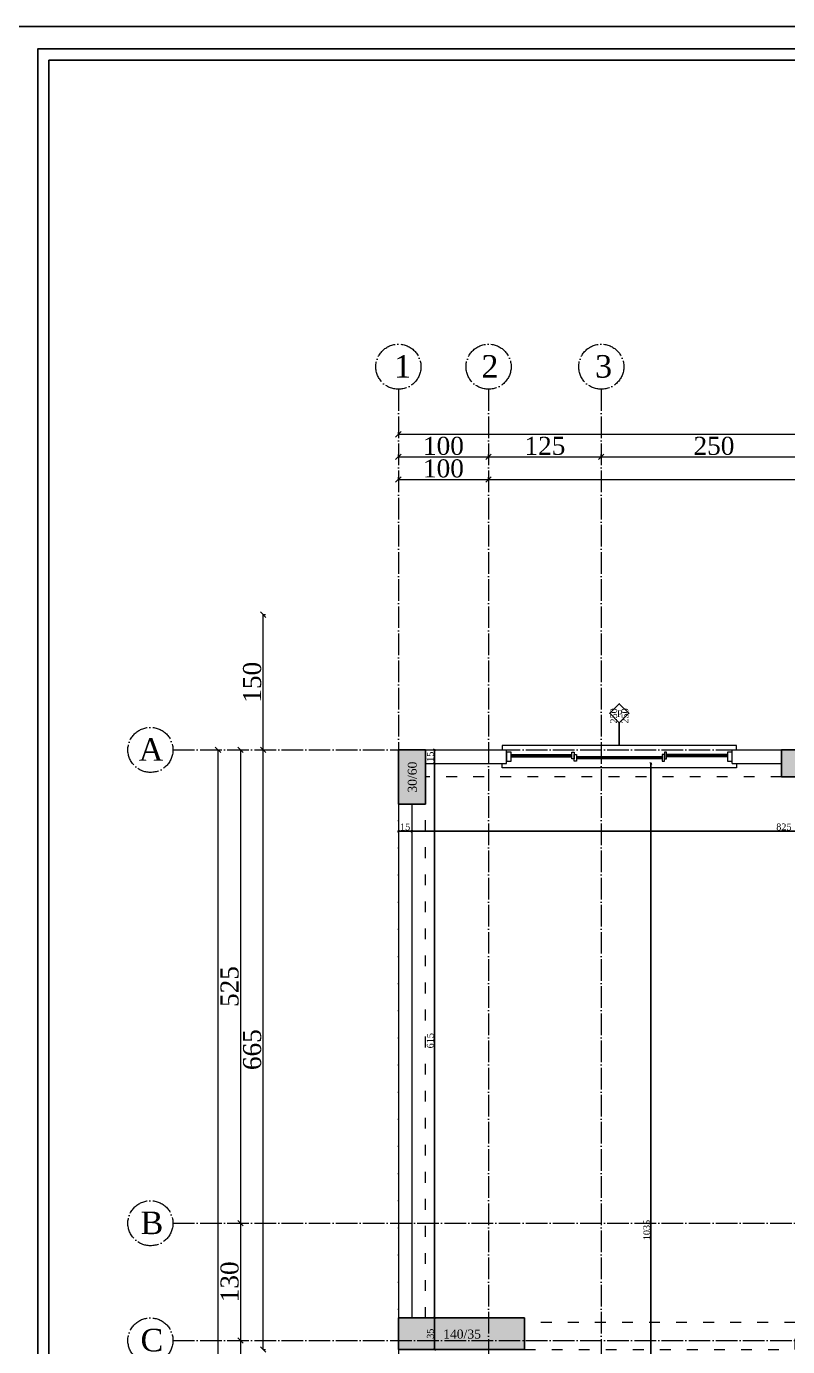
# Model space of a CAD drawing. Header units: metres. Extents: x -5196 to 34307, y 7076 to 19260.
# Drawn here: x 10045 to 10889, y 10710 to 12174 of the extents above; entities that cross this region are included whole.
import ezdxf

# ---------------------------------------------------------------- set-up
doc = ezdxf.new("R2010")
doc.units = ezdxf.units.M
doc.linetypes.add('ACAD_ISO03W100', pattern=[30, 12, -18])
doc.linetypes.add('ACAD_ISO04W100', pattern=[30, 24, -3, 0, -3])
doc.layers.add('YLZ-AKS', color=7, linetype='ACAD_ISO04W100', lineweight=5, true_color=0x2e2f36)
doc.layers.add('YLZ-TARAMA', color=7, linetype='Continuous', lineweight=5, true_color=0x686d6c)
for name, color, linetype, lineweight in [('YLZ-DUVAR', 151, 'Continuous', 20), ('YLZ-PENCERE', 231, 'Continuous', 5), ('YLZ-TEFRİŞ', 191, 'Continuous', 20), ('YLZ-ÖLÇÜ', 251, 'Continuous', 5)]:
    doc.layers.add(name, color=color, linetype=linetype, lineweight=lineweight)
doc.layers.add('YLZ-KİRİŞ', color=123, linetype='ACAD_ISO03W100', lineweight=5, transparency=0.5)
for name, color, linetype in [('YLZ-KOLON', 191, 'Continuous'), ('YLZ-PAFTA', 165, 'Continuous'), ('YLZ-YAZI', 113, 'Continuous')]:
    doc.layers.add(name, color=color, linetype=linetype)
doc.styles.add('ARIAL', font='times.ttf')
doc.dimstyles.new('YLZ - Dış Ölçü', dxfattribs={"dimscale": 2, "dimtxt": 10, "dimasz": 3, "dimexe": 1.25, "dimexo": 1, "dimgap": 1, "dimtad": 1, "dimdec": 1, "dimrnd": 0.5, "dimtxsty": 'ARIAL', "dimblk": 'OBLIQUE', "dimcen": 1, "dimclrd": 250, "dimclre": 250, "dimclrt": 150, "dimadec": 0, "dimazin": 0, "dimtfac": 1, "dimtdec": 1, "dimtmove": 1, "dimatfit": 3, "dimldrblk": 'OBLIQUE', "dimfxl": 0, "dimarcsym": 0})
doc.dimstyles.new('YLZ - İç Ölçü', dxfattribs={"dimscale": 0.75, "dimtxt": 10, "dimasz": 3, "dimexe": 1.25, "dimexo": 1, "dimgap": 1, "dimtad": 1, "dimdec": 1, "dimrnd": 0.5, "dimtxsty": 'ARIAL', "dimblk": 'OBLIQUE', "dimcen": 1, "dimclrd": 256, "dimclre": 256, "dimclrt": 125, "dimadec": 0, "dimazin": 0, "dimtfac": 1, "dimtdec": 1, "dimtmove": 1, "dimatfit": 3, "dimldrblk": 'OBLIQUE', "dimfxl": 0, "dimarcsym": 0})

# ---------------------------------------------------------------- blocks, each defined once
blk = doc.blocks.new('Aks')
at = {"layer": 'YLZ-AKS'}
for p, q in [((479095.8, 4514594.6), (479095.8, 4512399.6)), ((479195.8, 4514594.6), (479195.8, 4512399.6)), ((479320.8, 4514594.6), (479320.8, 4512399.6)), ((478845.8, 4514194.6), (480300.8, 4514194.6)), ((478845.8, 4513669.6), (480300.8, 4513669.6)), ((478845.8, 4513539.6), (480300.8, 4513539.6))]:
    blk.add_line(p, q, dxfattribs=at)
for centre in [(479095.8, 4514619.6), (479195.8, 4514619.6), (479320.8, 4514619.6), (478820.8, 4514194.6), (478820.8, 4513669.6), (478820.8, 4513539.6)]:
    blk.add_circle(centre, 25, dxfattribs=at)
at = {"layer": 'YLZ-YAZI', "char_height": 25, "attachment_point": 1, "style": 'ARIAL'}
for s, insert in [('\\pi10.94691;1', (479080.1, 4514632.5)), ('\\pi7.69349;2', (479180.1, 4514632.5)), ('\\pi8.81101;3', (479305.1, 4514632.5)), ('\\pi2.78181;A', (478805.1, 4514207.5)), ('\\pi4.7645;B', (478805.1, 4513682.5)), ('\\pi4.75549;C', (478805.1, 4513552.5))]:
    blk.add_mtext_dynamic_manual_height_columns(s, width=31.519, gutter_width=12.5, heights=[8.55], dxfattribs=dict(at, insert=insert))
blk = doc.blocks.new('2. B.K. Kolon Plan')
at = {"layer": 'YLZ-TARAMA'}
h = blk.add_hatch(dxfattribs=at)
h.set_pattern_fill('ANSI33', color=256, angle=-90)
h.set_pattern_definition([(315, (-464579.172, -4496445.85), (4.4901280605, 4.4901280605), []), (315, (-464579.172, -4496450.34), (4.4901280605, 4.4901280605), [3.175, -1.5875])])
h.paths.add_polyline_path([(10668.2, 8741.9), (10638.2, 8741.9), (10638.2, 8681.9), (10668.2, 8681.9)])
h.paths.add_polyline_path([(11123.2, 8741.9), (11063.2, 8741.9), (11063.2, 8711.9), (11123.2, 8711.9)])
h.paths.add_polyline_path([(11493.2, 8741.9), (11463.2, 8741.9), (11463.2, 8716.9), (11463.2, 8681.9), (11493.2, 8681.9)])
h.paths.add_polyline_path([(10778.2, 8111.9), (10638.2, 8111.9), (10638.2, 8076.9), (10778.2, 8076.9)])
h.paths.add_polyline_path([(11118.2, 8086.9), (11118.2, 8114.4), (11078.2, 8114.4), (11078.2, 8076.9), (11078.2, 8054.4), (11118.2, 8054.4)])
h.paths.add_polyline_path([(11593.2, 8106.9), (11453.2, 8106.9), (11453.2, 8071.9), (11593.2, 8071.9)])
h.paths.add_polyline_path([(10898.2, 7481.9), (10738.2, 7481.9), (10738.2, 7451.9), (10898.2, 7451.9)])
h.paths.add_polyline_path([(11118.2, 7491.9), (11078.2, 7491.9), (11078.2, 7441.9), (11118.2, 7441.9)])
h.paths.add_polyline_path([(11593.2, 7511.9), (11563.2, 7511.9), (11563.2, 7451.9), (11593.2, 7451.9)])
h.paths.add_polyline_path([(10893.2, 7256.9), (10863.2, 7256.9), (10863.2, 7196.9), (10893.2, 7196.9), (10893.2, 7226.9)])
h.paths.add_polyline_path([(11113.2, 7256.9), (11083.2, 7256.9), (11083.2, 7196.9), (11113.2, 7196.9)])
h.paths.add_polyline_path([(11593.2, 7226.9), (11563.2, 7226.9), (11533.2, 7226.9), (11533.2, 7196.9), (11593.2, 7196.9)])
at = {"layer": 'YLZ-KİRİŞ'}
for points in [[(11063.2, 8711.9), (10668.2, 8711.9), (10668.2, 8741.9), (11063.2, 8741.9)], [(10668.2, 8681.9), (10638.2, 8681.9), (10638.2, 8111.9), (10668.2, 8111.9)], [(10778.2, 8076.9), (11078.2, 8076.9), (11078.2, 8106.9), (10778.2, 8106.9)]]:
    blk.add_lwpolyline(points, close=True, dxfattribs=at)
at = {"layer": 'YLZ-KOLON'}
for points in [[(10638.2, 8741.9), (10638.2, 8681.9), (10668.2, 8681.9), (10668.2, 8741.9)], [(11123.2, 8741.9), (11063.2, 8741.9), (11063.2, 8711.9), (11123.2, 8711.9)], [(10778.2, 8111.9), (10638.2, 8111.9), (10638.2, 8076.9), (10778.2, 8076.9)]]:
    blk.add_lwpolyline(points, close=True, dxfattribs=at)
at = {"layer": 'YLZ-YAZI', "insert": (10648.6, 8667.5), "char_height": 10, "attachment_point": 1, "rotation": 90, "style": 'ARIAL'}
blk.add_mtext_dynamic_manual_height_columns('\\pi27.0082;30/60', width=86.525, gutter_width=12.5, heights=[18.5], dxfattribs=at)
at = {"layer": 'YLZ-YAZI', "insert": (10663.7, 8099), "char_height": 10, "attachment_point": 1, "style": 'ARIAL'}
blk.add_mtext_dynamic_manual_height_columns('\\pi24.10626;140/35', width=86.525, gutter_width=12.5, heights=[18.5], dxfattribs=at)
blk = doc.blocks.new('_Oblique')
at = {"color": 0, "linetype": 'ByBlock', "lineweight": -2}
blk.add_line((-0.5, -0.5), (0.5, 0.5), dxfattribs=at)
blk = doc.blocks.new('*D6072')
at = {"layer": 'Defpoints', "color": 0, "transparency": 16777216}
for p in [(482190, 4517160.7), (483145, 4517160.7), (483145, 4517160.7)]:
    blk.add_point(p, dxfattribs=at)
at = {"layer": 'YLZ-ÖLÇÜ', "color": 250, "lineweight": -2, "transparency": 16777216}
for p, q in [((482190, 4517160.7), (482190, 4517163.2)), ((483145, 4517160.7), (483145, 4517163.2)), ((482190, 4517160.7), (483145, 4517160.7))]:
    blk.add_line(p, q, dxfattribs=at)
at = {"layer": 'YLZ-ÖLÇÜ', "color": 250, "lineweight": -2, "transparency": 16777216, "xscale": 6, "yscale": 6, "zscale": 6, "rotation": 180}
blk.add_blockref('_Oblique', (482190, 4517160.7), dxfattribs=at)
at = {"layer": 'YLZ-ÖLÇÜ', "color": 250, "lineweight": -2, "transparency": 16777216, "xscale": 6, "yscale": 6, "zscale": 6}
blk.add_blockref('_Oblique', (483145, 4517160.7), dxfattribs=at)
at = {"layer": 'YLZ-ÖLÇÜ', "color": 150, "transparency": 16777216, "insert": (482667.5, 4517172.9), "char_height": 20, "attachment_point": 5, "style": 'ARIAL'}
blk.add_mtext('955', dxfattribs=at)
blk = doc.blocks.new('*D6073')
at = {"layer": 'Defpoints', "color": 0, "transparency": 16777216}
for p in [(482015, 4516285.7), (482015, 4516155.7), (482015, 4516155.7)]:
    blk.add_point(p, dxfattribs=at)
at = {"layer": 'YLZ-ÖLÇÜ', "color": 250, "lineweight": -2, "transparency": 16777216}
for p, q in [((482015, 4516285.7), (482017.5, 4516285.7)), ((482015, 4516285.7), (482015, 4516155.7)), ((482015, 4516155.7), (482017.5, 4516155.7))]:
    blk.add_line(p, q, dxfattribs=at)
at = {"layer": 'YLZ-ÖLÇÜ', "color": 250, "lineweight": -2, "transparency": 16777216, "xscale": 6, "yscale": 6, "zscale": 6}
for p, rotation in [((482015, 4516285.7), 90), ((482015, 4516155.7), 270)]:
    blk.add_blockref('_Oblique', p, dxfattribs=dict(at, rotation=rotation))
at = {"layer": 'YLZ-ÖLÇÜ', "color": 150, "transparency": 16777216, "insert": (482002.9, 4516220.7), "char_height": 20, "attachment_point": 5, "rotation": 90, "style": 'ARIAL'}
blk.add_mtext('130', dxfattribs=at)
blk = doc.blocks.new('*D6074')
at = {"layer": 'Defpoints', "color": 0, "transparency": 16777216}
for p in [(482015, 4516155.7), (482015, 4515520.7), (482015, 4515520.7)]:
    blk.add_point(p, dxfattribs=at)
at = {"layer": 'YLZ-ÖLÇÜ', "color": 250, "lineweight": -2, "transparency": 16777216}
for p, q in [((482015, 4516155.7), (482017.5, 4516155.7)), ((482015, 4516155.7), (482015, 4515520.7)), ((482015, 4515520.7), (482017.5, 4515520.7))]:
    blk.add_line(p, q, dxfattribs=at)
at = {"layer": 'YLZ-ÖLÇÜ', "color": 250, "lineweight": -2, "transparency": 16777216, "xscale": 6, "yscale": 6, "zscale": 6}
for p, rotation in [((482015, 4516155.7), 90), ((482015, 4515520.7), 270)]:
    blk.add_blockref('_Oblique', p, dxfattribs=dict(at, rotation=rotation))
at = {"layer": 'YLZ-ÖLÇÜ', "color": 150, "transparency": 16777216, "insert": (482002.9, 4515838.2), "char_height": 20, "attachment_point": 5, "rotation": 90, "style": 'ARIAL'}
blk.add_mtext('635', dxfattribs=at)
blk = doc.blocks.new('*D6079')
at = {"layer": 'Defpoints', "color": 0, "transparency": 16777216}
for p in [(482190, 4517110.7), (482290, 4517110.7), (482290, 4517110.7)]:
    blk.add_point(p, dxfattribs=at)
at = {"layer": 'YLZ-ÖLÇÜ', "color": 250, "lineweight": -2, "transparency": 16777216}
for p, q in [((482190, 4517110.7), (482190, 4517113.2)), ((482190, 4517110.7), (482290, 4517110.7)), ((482290, 4517110.7), (482290, 4517113.2))]:
    blk.add_line(p, q, dxfattribs=at)
at = {"layer": 'YLZ-ÖLÇÜ', "color": 250, "lineweight": -2, "transparency": 16777216, "xscale": 6, "yscale": 6, "zscale": 6, "rotation": 180}
blk.add_blockref('_Oblique', (482190, 4517110.7), dxfattribs=at)
at = {"layer": 'YLZ-ÖLÇÜ', "color": 250, "lineweight": -2, "transparency": 16777216, "xscale": 6, "yscale": 6, "zscale": 6}
blk.add_blockref('_Oblique', (482290, 4517110.7), dxfattribs=at)
at = {"layer": 'YLZ-ÖLÇÜ', "color": 150, "transparency": 16777216, "insert": (482240, 4517122.8), "char_height": 20, "attachment_point": 5, "style": 'ARIAL'}
blk.add_mtext('100', dxfattribs=at)
blk = doc.blocks.new('*D6080')
at = {"layer": 'Defpoints', "color": 0, "transparency": 16777216}
for p in [(482290, 4517110.7), (483020, 4517110.7), (483020, 4517110.7)]:
    blk.add_point(p, dxfattribs=at)
at = {"layer": 'YLZ-ÖLÇÜ', "color": 250, "lineweight": -2, "transparency": 16777216}
for p, q in [((482290, 4517110.7), (482290, 4517113.2)), ((482290, 4517110.7), (483020, 4517110.7)), ((483020, 4517110.7), (483020, 4517113.2))]:
    blk.add_line(p, q, dxfattribs=at)
at = {"layer": 'YLZ-ÖLÇÜ', "color": 250, "lineweight": -2, "transparency": 16777216, "xscale": 6, "yscale": 6, "zscale": 6, "rotation": 180}
blk.add_blockref('_Oblique', (482290, 4517110.7), dxfattribs=at)
at = {"layer": 'YLZ-ÖLÇÜ', "color": 250, "lineweight": -2, "transparency": 16777216, "xscale": 6, "yscale": 6, "zscale": 6}
blk.add_blockref('_Oblique', (483020, 4517110.7), dxfattribs=at)
at = {"layer": 'YLZ-ÖLÇÜ', "color": 150, "transparency": 16777216, "insert": (482655, 4517122.9), "char_height": 20, "attachment_point": 5, "style": 'ARIAL'}
blk.add_mtext('730', dxfattribs=at)
blk = doc.blocks.new('*D6083')
at = {"layer": 'Defpoints', "color": 0, "transparency": 16777216}
for p in [(482190, 4517135.7), (482290, 4517135.7), (482290, 4517135.7)]:
    blk.add_point(p, dxfattribs=at)
at = {"layer": 'YLZ-ÖLÇÜ', "color": 250, "lineweight": -2, "transparency": 16777216}
for p, q in [((482190, 4517135.7), (482190, 4517138.2)), ((482190, 4517135.7), (482290, 4517135.7)), ((482290, 4517135.7), (482290, 4517138.2))]:
    blk.add_line(p, q, dxfattribs=at)
at = {"layer": 'YLZ-ÖLÇÜ', "color": 250, "lineweight": -2, "transparency": 16777216, "xscale": 6, "yscale": 6, "zscale": 6, "rotation": 180}
blk.add_blockref('_Oblique', (482190, 4517135.7), dxfattribs=at)
at = {"layer": 'YLZ-ÖLÇÜ', "color": 250, "lineweight": -2, "transparency": 16777216, "xscale": 6, "yscale": 6, "zscale": 6}
blk.add_blockref('_Oblique', (482290, 4517135.7), dxfattribs=at)
at = {"layer": 'YLZ-ÖLÇÜ', "color": 150, "transparency": 16777216, "insert": (482240, 4517147.8), "char_height": 20, "attachment_point": 5, "style": 'ARIAL'}
blk.add_mtext('100', dxfattribs=at)
blk = doc.blocks.new('*D6084')
at = {"layer": 'Defpoints', "color": 0, "transparency": 16777216}
for p in [(482290, 4517135.7), (482415, 4517135.7), (482415, 4517135.7)]:
    blk.add_point(p, dxfattribs=at)
at = {"layer": 'YLZ-ÖLÇÜ', "color": 250, "lineweight": -2, "transparency": 16777216}
for p, q in [((482290, 4517135.7), (482290, 4517138.2)), ((482290, 4517135.7), (482415, 4517135.7)), ((482415, 4517135.7), (482415, 4517138.2))]:
    blk.add_line(p, q, dxfattribs=at)
at = {"layer": 'YLZ-ÖLÇÜ', "color": 250, "lineweight": -2, "transparency": 16777216, "xscale": 6, "yscale": 6, "zscale": 6, "rotation": 180}
blk.add_blockref('_Oblique', (482290, 4517135.7), dxfattribs=at)
at = {"layer": 'YLZ-ÖLÇÜ', "color": 250, "lineweight": -2, "transparency": 16777216, "xscale": 6, "yscale": 6, "zscale": 6}
blk.add_blockref('_Oblique', (482415, 4517135.7), dxfattribs=at)
at = {"layer": 'YLZ-ÖLÇÜ', "color": 150, "transparency": 16777216, "insert": (482352.5, 4517147.8), "char_height": 20, "attachment_point": 5, "style": 'ARIAL'}
blk.add_mtext('125', dxfattribs=at)
blk = doc.blocks.new('*D6085')
at = {"layer": 'Defpoints', "color": 0, "transparency": 16777216}
for p in [(482415, 4517135.7), (482665, 4517135.7), (482665, 4517135.7)]:
    blk.add_point(p, dxfattribs=at)
at = {"layer": 'YLZ-ÖLÇÜ', "color": 250, "lineweight": -2, "transparency": 16777216}
for p, q in [((482415, 4517135.7), (482415, 4517138.2)), ((482415, 4517135.7), (482665, 4517135.7)), ((482665, 4517135.7), (482665, 4517138.2))]:
    blk.add_line(p, q, dxfattribs=at)
at = {"layer": 'YLZ-ÖLÇÜ', "color": 250, "lineweight": -2, "transparency": 16777216, "xscale": 6, "yscale": 6, "zscale": 6, "rotation": 180}
blk.add_blockref('_Oblique', (482415, 4517135.7), dxfattribs=at)
at = {"layer": 'YLZ-ÖLÇÜ', "color": 250, "lineweight": -2, "transparency": 16777216, "xscale": 6, "yscale": 6, "zscale": 6}
blk.add_blockref('_Oblique', (482665, 4517135.7), dxfattribs=at)
at = {"layer": 'YLZ-ÖLÇÜ', "color": 150, "transparency": 16777216, "insert": (482540, 4517147.8), "char_height": 20, "attachment_point": 5, "style": 'ARIAL'}
blk.add_mtext('250', dxfattribs=at)
blk = doc.blocks.new('*D6087')
at = {"layer": 'Defpoints', "color": 0, "transparency": 16777216}
for p in [(482040, 4516810.7), (482040, 4516810.7), (482040, 4516145.7)]:
    blk.add_point(p, dxfattribs=at)
at = {"layer": 'YLZ-ÖLÇÜ', "color": 250, "lineweight": -2, "transparency": 16777216}
for p, q in [((482040, 4516810.7), (482042.5, 4516810.7)), ((482040, 4516145.7), (482040, 4516810.7)), ((482040, 4516145.7), (482042.5, 4516145.7))]:
    blk.add_line(p, q, dxfattribs=at)
at = {"layer": 'YLZ-ÖLÇÜ', "color": 250, "lineweight": -2, "transparency": 16777216, "xscale": 6, "yscale": 6, "zscale": 6}
for p, rotation in [((482040, 4516810.7), 90), ((482040, 4516145.7), 270)]:
    blk.add_blockref('_Oblique', p, dxfattribs=dict(at, rotation=rotation))
at = {"layer": 'YLZ-ÖLÇÜ', "color": 150, "transparency": 16777216, "insert": (482027.9, 4516478.2), "char_height": 20, "attachment_point": 5, "rotation": 90, "style": 'ARIAL'}
blk.add_mtext('665', dxfattribs=at)
blk = doc.blocks.new('*D6088')
at = {"layer": 'Defpoints', "color": 0, "transparency": 16777216}
for p in [(482040, 4516960.7), (482040, 4516960.7), (482040, 4516810.7)]:
    blk.add_point(p, dxfattribs=at)
at = {"layer": 'YLZ-ÖLÇÜ', "color": 250, "lineweight": -2, "transparency": 16777216}
for p, q in [((482040, 4516960.7), (482042.5, 4516960.7)), ((482040, 4516810.7), (482040, 4516960.7)), ((482040, 4516810.7), (482042.5, 4516810.7))]:
    blk.add_line(p, q, dxfattribs=at)
at = {"layer": 'YLZ-ÖLÇÜ', "color": 250, "lineweight": -2, "transparency": 16777216, "xscale": 6, "yscale": 6, "zscale": 6}
for p, rotation in [((482040, 4516960.7), 90), ((482040, 4516810.7), 270)]:
    blk.add_blockref('_Oblique', p, dxfattribs=dict(at, rotation=rotation))
at = {"layer": 'YLZ-ÖLÇÜ', "color": 150, "transparency": 16777216, "insert": (482027.9, 4516885.7), "char_height": 20, "attachment_point": 5, "rotation": 90, "style": 'ARIAL'}
blk.add_mtext('150', dxfattribs=at)
blk = doc.blocks.new('*D6089')
at = {"layer": 'Defpoints', "color": 0, "transparency": 16777216}
for p in [(481990, 4516810.7), (481990, 4516810.7), (481990, 4515265.7)]:
    blk.add_point(p, dxfattribs=at)
at = {"layer": 'YLZ-ÖLÇÜ', "color": 250, "lineweight": -2, "transparency": 16777216}
for p, q in [((481990, 4516810.7), (481992.5, 4516810.7)), ((481990, 4515265.7), (481990, 4516810.7)), ((481990, 4515265.7), (481992.5, 4515265.7))]:
    blk.add_line(p, q, dxfattribs=at)
at = {"layer": 'YLZ-ÖLÇÜ', "color": 250, "lineweight": -2, "transparency": 16777216, "xscale": 6, "yscale": 6, "zscale": 6}
for p, rotation in [((481990, 4516810.7), 90), ((481990, 4515265.7), 270)]:
    blk.add_blockref('_Oblique', p, dxfattribs=dict(at, rotation=rotation))
at = {"layer": 'YLZ-ÖLÇÜ', "color": 150, "transparency": 16777216, "insert": (481977.9, 4516038.2), "char_height": 20, "attachment_point": 5, "rotation": 90, "style": 'ARIAL'}
blk.add_mtext('1545', dxfattribs=at)
blk = doc.blocks.new('*D6090')
at = {"layer": 'Defpoints', "color": 0, "transparency": 16777216}
for p in [(482015, 4516810.7), (482015, 4516285.7), (482015, 4516285.7)]:
    blk.add_point(p, dxfattribs=at)
at = {"layer": 'YLZ-ÖLÇÜ', "color": 250, "lineweight": -2, "transparency": 16777216}
for p, q in [((482015, 4516810.7), (482017.5, 4516810.7)), ((482015, 4516810.7), (482015, 4516285.7)), ((482015, 4516285.7), (482017.5, 4516285.7))]:
    blk.add_line(p, q, dxfattribs=at)
at = {"layer": 'YLZ-ÖLÇÜ', "color": 250, "lineweight": -2, "transparency": 16777216, "xscale": 6, "yscale": 6, "zscale": 6}
for p, rotation in [((482015, 4516810.7), 90), ((482015, 4516285.7), 270)]:
    blk.add_blockref('_Oblique', p, dxfattribs=dict(at, rotation=rotation))
at = {"layer": 'YLZ-ÖLÇÜ', "color": 150, "transparency": 16777216, "insert": (482002.9, 4516548.2), "char_height": 20, "attachment_point": 5, "rotation": 90, "style": 'ARIAL'}
blk.add_mtext('525', dxfattribs=at)
blk = doc.blocks.new('*D6186')
at = {"layer": 'Defpoints', "color": 0, "transparency": 16777216}
for p in [(10457.1, 11281.3), (10472.1, 11281.3), (10472.1, 11281.3)]:
    blk.add_point(p, dxfattribs=at)
at = {"layer": 'YLZ-ÖLÇÜ', "color": 251, "lineweight": -2, "transparency": 16777216}
for p, q in [((10457.1, 11281.3), (10457.1, 11282.3)), ((10457.1, 11281.3), (10472.1, 11281.3)), ((10472.1, 11281.3), (10472.1, 11282.3))]:
    blk.add_line(p, q, dxfattribs=at)
at = {"layer": 'YLZ-ÖLÇÜ', "color": 251, "lineweight": -2, "transparency": 16777216, "xscale": 2.25, "yscale": 2.25, "zscale": 2.25, "rotation": 180}
blk.add_blockref('_Oblique', (10457.1, 11281.3), dxfattribs=at)
at = {"layer": 'YLZ-ÖLÇÜ', "color": 251, "lineweight": -2, "transparency": 16777216, "xscale": 2.25, "yscale": 2.25, "zscale": 2.25}
blk.add_blockref('_Oblique', (10472.1, 11281.3), dxfattribs=at)
at = {"layer": 'YLZ-ÖLÇÜ', "color": 125, "transparency": 16777216, "insert": (10464.6, 11285.9), "char_height": 7.5, "attachment_point": 5, "style": 'ARIAL'}
blk.add_mtext('15', dxfattribs=at)
blk = doc.blocks.new('*D6222')
at = {"layer": 'Defpoints', "color": 0, "transparency": 16777216}
for p in [(10497.1, 10741.3), (10497.1, 10741.3), (10497.1, 10706.3)]:
    blk.add_point(p, dxfattribs=at)
at = {"layer": 'YLZ-ÖLÇÜ', "color": 251, "lineweight": -2, "transparency": 16777216}
for p, q in [((10497.1, 10741.3), (10498, 10741.3)), ((10497.1, 10706.3), (10497.1, 10741.3)), ((10497.1, 10706.3), (10498, 10706.3))]:
    blk.add_line(p, q, dxfattribs=at)
at = {"layer": 'YLZ-ÖLÇÜ', "color": 251, "lineweight": -2, "transparency": 16777216, "xscale": 2.25, "yscale": 2.25, "zscale": 2.25}
for p, rotation in [((10497.1, 10741.3), 90), ((10497.1, 10706.3), 270)]:
    blk.add_blockref('_Oblique', p, dxfattribs=dict(at, rotation=rotation))
at = {"layer": 'YLZ-ÖLÇÜ', "color": 125, "transparency": 16777216, "insert": (10492.5, 10723.8), "char_height": 7.5, "attachment_point": 5, "rotation": 90, "style": 'ARIAL'}
blk.add_mtext('35', dxfattribs=at)
blk = doc.blocks.new('*D6223')
at = {"layer": 'Defpoints', "color": 0, "transparency": 16777216}
for p in [(10497.1, 11356.3), (10497.1, 11356.3), (10497.1, 10741.3)]:
    blk.add_point(p, dxfattribs=at)
at = {"layer": 'YLZ-ÖLÇÜ', "color": 251, "lineweight": -2, "transparency": 16777216}
for p, q in [((10497.1, 11356.3), (10498, 11356.3)), ((10497.1, 10741.3), (10497.1, 11356.3)), ((10497.1, 10741.3), (10498, 10741.3))]:
    blk.add_line(p, q, dxfattribs=at)
at = {"layer": 'YLZ-ÖLÇÜ', "color": 251, "lineweight": -2, "transparency": 16777216, "xscale": 2.25, "yscale": 2.25, "zscale": 2.25}
for p, rotation in [((10497.1, 11356.3), 90), ((10497.1, 10741.3), 270)]:
    blk.add_blockref('_Oblique', p, dxfattribs=dict(at, rotation=rotation))
at = {"layer": 'YLZ-ÖLÇÜ', "color": 125, "transparency": 16777216, "insert": (10492.5, 11048.8), "char_height": 7.5, "attachment_point": 5, "rotation": 90, "style": 'ARIAL'}
blk.add_mtext('615', dxfattribs=at)
blk = doc.blocks.new('*D6216')
at = {"layer": 'Defpoints', "color": 0, "transparency": 16777216}
for p in [(10737.1, 11356.3), (10737.1, 11356.3), (10737.1, 10321.3)]:
    blk.add_point(p, dxfattribs=at)
at = {"layer": 'YLZ-ÖLÇÜ', "color": 251, "lineweight": -2, "transparency": 16777216}
for p, q in [((10737.1, 11356.3), (10738, 11356.3)), ((10737.1, 10321.3), (10737.1, 11356.3)), ((10737.1, 10321.3), (10738, 10321.3))]:
    blk.add_line(p, q, dxfattribs=at)
at = {"layer": 'YLZ-ÖLÇÜ', "color": 251, "lineweight": -2, "transparency": 16777216, "xscale": 2.25, "yscale": 2.25, "zscale": 2.25}
for p, rotation in [((10737.1, 11356.3), 90), ((10737.1, 10321.3), 270)]:
    blk.add_blockref('_Oblique', p, dxfattribs=dict(at, rotation=rotation))
at = {"layer": 'YLZ-ÖLÇÜ', "color": 125, "transparency": 16777216, "insert": (10732.5, 10838.8), "char_height": 7.5, "attachment_point": 5, "rotation": 90, "style": 'ARIAL'}
blk.add_mtext('1035', dxfattribs=at)
blk = doc.blocks.new('*D6224')
at = {"layer": 'Defpoints', "color": 0, "transparency": 16777216}
for p in [(10497.1, 11371.3), (10497.1, 11371.3), (10497.1, 11356.3)]:
    blk.add_point(p, dxfattribs=at)
at = {"layer": 'YLZ-ÖLÇÜ', "color": 251, "lineweight": -2, "transparency": 16777216}
for p, q in [((10497.1, 11371.3), (10498, 11371.3)), ((10497.1, 11356.3), (10497.1, 11371.3)), ((10497.1, 11356.3), (10498, 11356.3))]:
    blk.add_line(p, q, dxfattribs=at)
at = {"layer": 'YLZ-ÖLÇÜ', "color": 251, "lineweight": -2, "transparency": 16777216, "xscale": 2.25, "yscale": 2.25, "zscale": 2.25}
for p, rotation in [((10497.1, 11371.3), 90), ((10497.1, 11356.3), 270)]:
    blk.add_blockref('_Oblique', p, dxfattribs=dict(at, rotation=rotation))
at = {"layer": 'YLZ-ÖLÇÜ', "color": 125, "transparency": 16777216, "insert": (10492.5, 11363.8), "char_height": 7.5, "attachment_point": 5, "rotation": 90, "style": 'ARIAL'}
blk.add_mtext('15', dxfattribs=at)
blk = doc.blocks.new('*D6187')
at = {"layer": 'Defpoints', "color": 0, "transparency": 16777216}
for p in [(10472.1, 11281.3), (11297.1, 11281.3), (11297.1, 11281.3)]:
    blk.add_point(p, dxfattribs=at)
at = {"layer": 'YLZ-ÖLÇÜ', "color": 251, "lineweight": -2, "transparency": 16777216}
for p, q in [((10472.1, 11281.3), (10472.1, 11282.3)), ((10472.1, 11281.3), (11297.1, 11281.3)), ((11297.1, 11281.3), (11297.1, 11282.3))]:
    blk.add_line(p, q, dxfattribs=at)
at = {"layer": 'YLZ-ÖLÇÜ', "color": 251, "lineweight": -2, "transparency": 16777216, "xscale": 2.25, "yscale": 2.25, "zscale": 2.25, "rotation": 180}
blk.add_blockref('_Oblique', (10472.1, 11281.3), dxfattribs=at)
at = {"layer": 'YLZ-ÖLÇÜ', "color": 251, "lineweight": -2, "transparency": 16777216, "xscale": 2.25, "yscale": 2.25, "zscale": 2.25}
blk.add_blockref('_Oblique', (11297.1, 11281.3), dxfattribs=at)
at = {"layer": 'YLZ-ÖLÇÜ', "color": 125, "transparency": 16777216, "insert": (10884.6, 11285.9), "char_height": 7.5, "attachment_point": 5, "style": 'ARIAL'}
blk.add_mtext('825', dxfattribs=at)
blk = doc.blocks.new('ZK. Dış Ölçü')
at = {"layer": 'YLZ-ÖLÇÜ'}
for p1, p2, picture, middle in [((482190.03, 4517160.65), (483145.03, 4517160.65), '*D6072', (482667.53, 4517172.86)), ((482190.03, 4517135.65), (482290.03, 4517135.65), '*D6083', (482240.03, 4517147.83)), ((482190.03, 4517110.65), (482290.03, 4517110.65), '*D6079', (482240.03, 4517122.83)), ((481990.03, 4515265.65), (481990.03, 4516810.65), '*D6089', (481977.86, 4516038.15)), ((482015.03, 4516810.65), (482015.03, 4516285.65), '*D6090', (482002.86, 4516548.15))]:
    dim = blk.add_aligned_dim(p1=p1, p2=p2, distance=0, dimstyle='YLZ - Dış Ölçü', dxfattribs=at)
    dim.commit()
    dim.dimension.update_dxf_attribs({"geometry": picture, "text_midpoint": middle})
for base, p1, p2, angle, picture, middle in [((482415.03, 4517135.65), (482290.03, 4517135.65), (482415.03, 4517135.65), 180, '*D6084', (482352.53, 4517147.83)), ((482665.03, 4517135.65), (482415.03, 4517135.65), (482665.03, 4517135.65), 180, '*D6085', (482540.03, 4517147.83)), ((483020.03, 4517110.65), (482290.03, 4517110.65), (483020.03, 4517110.65), 180, '*D6080', (482655.03, 4517122.86)), ((482040.03, 4516960.65), (482040.03, 4516810.65), (482040.03, 4516960.65), 270, '*D6088', (482027.86, 4516885.65)), ((482040.03, 4516810.65), (482040.03, 4516145.65), (482040.03, 4516810.65), 270, '*D6087', (482027.86, 4516478.15)), ((482015.03, 4516155.65), (482015.03, 4516285.65), (482015.03, 4516155.65), 90, '*D6073', (482002.86, 4516220.65)), ((482015.03, 4515520.65), (482015.03, 4516155.65), (482015.03, 4515520.65), 90, '*D6074', (482002.86, 4515838.15))]:
    dim = blk.add_linear_dim(base=base, p1=p1, p2=p2, angle=angle, dimstyle='YLZ - Dış Ölçü', dxfattribs=at)
    dim.commit()
    dim.dimension.update_dxf_attribs({"geometry": picture, "text_midpoint": middle})
blk = doc.blocks.new('İç Ölçü')
at = {"layer": 'YLZ-ÖLÇÜ'}
for base, p1, p2, angle, picture, middle in [((10497.1, 11371.32), (10497.1, 11356.32), (10497.1, 11371.32), 270, '*D6224', (10492.53, 11363.82)), ((10497.1, 11356.32), (10497.1, 10741.32), (10497.1, 11356.32), 270, '*D6223', (10492.53, 11048.82)), ((10737.1, 11356.32), (10737.1, 10321.32), (10737.1, 11356.32), 270, '*D6216', (10732.53, 10838.82)), ((11297.1, 11281.32), (10472.1, 11281.32), (11297.1, 11281.32), 180, '*D6187', (10884.6, 11285.89))]:
    dim = blk.add_linear_dim(base=base, p1=p1, p2=p2, angle=angle, dimstyle='YLZ - İç Ölçü', dxfattribs=at)
    dim.commit()
    dim.dimension.update_dxf_attribs({"geometry": picture, "text_midpoint": middle})
for p1, p2, picture, middle in [((10457.1, 11281.32), (10472.1, 11281.32), '*D6186', (10464.6, 11285.89)), ((10497.1, 10706.32), (10497.1, 10741.32), '*D6222', (10492.53, 10723.82))]:
    dim = blk.add_aligned_dim(p1=p1, p2=p2, distance=0, dimstyle='YLZ - İç Ölçü', dxfattribs=at)
    dim.commit()
    dim.dimension.update_dxf_attribs({"geometry": picture, "text_midpoint": middle})

msp = doc.modelspace()

# ---------------------------------------------------------------- linework, layer by layer
at = {"layer": 'YLZ-DUVAR'}
for p, q in [((10487.1, 11371.32), (10577.1, 11371.32)), ((10577.1, 11356.32), (10577.1, 11371.32)), ((10827.1, 11356.32), (10827.1, 11371.32)), ((10827.1, 11371.32), (10882.1, 11371.32)), ((10487.1, 11356.32), (10577.1, 11356.32)), ((10827.1, 11356.32), (10882.1, 11356.32)), ((10457.1, 11311.32), (10457.1, 10741.32)), ((10472.1, 11311.32), (10472.1, 10741.32))]:
    msp.add_line(p, q, dxfattribs=at)
at = {"layer": 'YLZ-PAFTA'}
for points in [[(10032.1, 9173.82), (18557.1, 9173.82), (18557.1, 12173.82), (10032.1, 12173.82)], [(10057.1, 9198.82), (18532.1, 9198.82), (18532.1, 12148.82), (10057.1, 12148.82)], [(10069.6, 9211.32), (18519.6, 9211.32), (18519.6, 12136.32), (10069.6, 12136.32)]]:
    msp.add_lwpolyline(points, close=True, dxfattribs=at)
at = {"layer": 'YLZ-PENCERE'}
for p, q in [((10582.1, 11366.32), (10649.6, 11366.32)), ((10582.1, 11365.32), (10649.6, 11365.32)), ((10582.1, 11364.82), (10649.6, 11364.82)), ((10582.1, 11363.82), (10649.6, 11363.82)), ((10749.6, 11363.82), (10654.6, 11363.82)), ((10822.1, 11366.32), (10754.6, 11366.32)), ((10822.1, 11365.32), (10754.6, 11365.32)), ((10822.1, 11364.82), (10754.6, 11364.82)), ((10822.1, 11363.82), (10754.6, 11363.82)), ((10749.6, 11362.82), (10654.6, 11362.82)), ((10749.6, 11362.32), (10654.6, 11362.32)), ((10749.6, 11361.32), (10654.6, 11361.32))]:
    msp.add_line(p, q, dxfattribs=at)
for points in [[(10832.1, 11371.32), (10832.1, 11376.32), (10572.1, 11376.32), (10572.1, 11371.32)], [(10832.1, 11356.32), (10832.1, 11351.32), (10572.1, 11351.32), (10572.1, 11356.32)]]:
    msp.add_lwpolyline(points, dxfattribs=at)
for points in [[(10582.1, 11358.82), (10582.1, 11368.82), (10577.1, 11368.82), (10577.1, 11358.82)], [(10649.6, 11361.32), (10649.6, 11368.82), (10652.1, 11368.82), (10652.1, 11361.32)], [(10652.1, 11358.82), (10652.1, 11366.32), (10654.6, 11366.32), (10654.6, 11358.82)], [(10752.1, 11358.82), (10752.1, 11366.32), (10749.6, 11366.32), (10749.6, 11358.82)], [(10754.6, 11361.32), (10754.6, 11368.82), (10752.1, 11368.82), (10752.1, 11361.32)], [(10827.1, 11358.82), (10827.1, 11368.82), (10822.1, 11368.82), (10822.1, 11358.82)]]:
    msp.add_lwpolyline(points, close=True, dxfattribs=at)
at = {"layer": 'YLZ-YAZI'}
msp.add_line((10702.1, 11376.32), (10702.1, 11401.32), dxfattribs=at)
msp.add_lwpolyline([(10702.1, 11401.32), (10691.49, 11411.93), (10702.1, 11422.54), (10712.7, 11411.93)], close=True, dxfattribs=at)

# ---------------------------------------------------------------- block references
msp.add_blockref('İç Ölçü', (0, 0))
at = {"layer": 'YLZ-DUVAR'}
msp.add_blockref('2. B.K. Kolon Plan', (-181.06, 2629.42), dxfattribs=at)
at = {"layer": 'YLZ-TEFRİŞ'}
msp.add_blockref('Aks', (-468638.68, -4502823.23), dxfattribs=at)
at = {"layer": 'YLZ-ÖLÇÜ'}
msp.add_blockref('ZK. Dış Ölçü', (-471732.93, -4505439.33), dxfattribs=at)

# ---------------------------------------------------------------- texts
at = {"layer": 'YLZ-YAZI', "insert": (10712.23, 11417.52), "char_height": 7.5, "attachment_point": 9, "rotation": 90, "style": 'ARIAL'}
msp.add_mtext_dynamic_manual_height_columns('250\\P250', width=58.361, gutter_width=12.5, heights=[27.42], dxfattribs=at)
at = {"layer": 'YLZ-YAZI', "insert": (10684.51, 11407.89), "char_height": 7.5, "attachment_point": 7, "style": 'ARIAL'}
msp.add_mtext_dynamic_manual_height_columns('\\pi14.99218;P', width=35.5702, gutter_width=12.5, heights=[14.45], dxfattribs=at)

doc.saveas('drawing.dxf')
